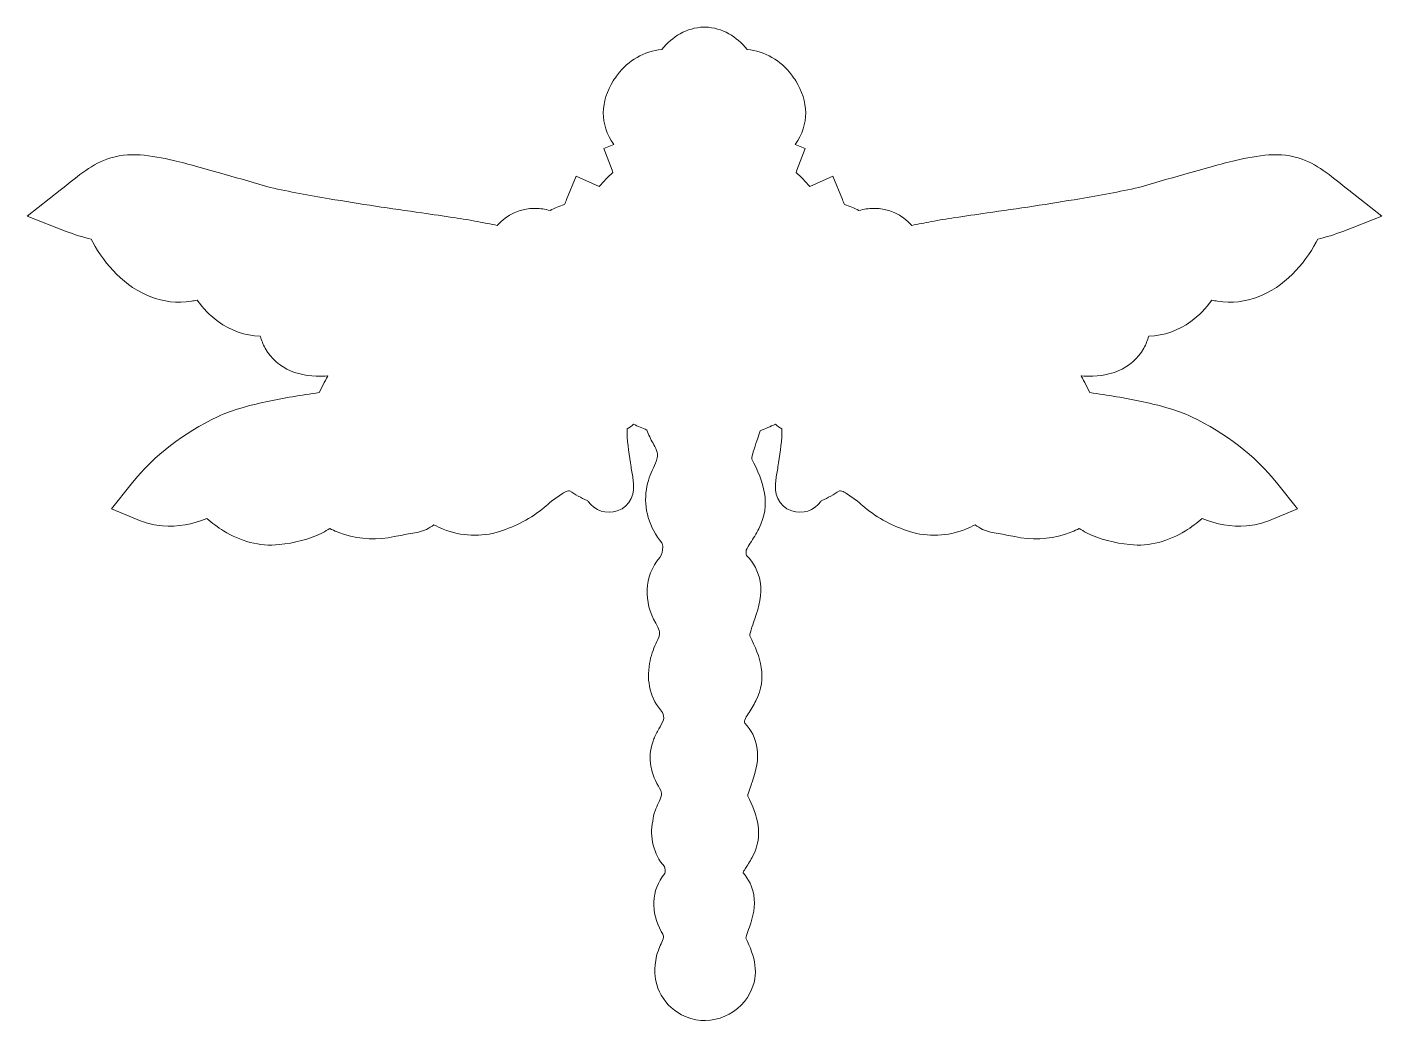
# Model space of a CAD drawing. Header units: millimetres. Extents: x -225 to 225, y -168 to 165.
import ezdxf

# ---------------------------------------------------------------- set-up
doc = ezdxf.new("R2010")
doc.units = ezdxf.units.MM
doc.header["$MEASUREMENT"] = 0
doc.layers.add('Layer 1', color=7, linetype='Continuous')

msp = doc.modelspace()

# ---------------------------------------------------------------- linework, layer by layer
at = {"layer": 'Layer 1', "lineweight": 9}
msp.add_open_spline([(103.0015, -4.336), (108.4089, -5.5008), (114.2287, -5.294), (119.5159, -3.6669), (121.1918, -3.1511), (122.8516, -2.4868), (124.3771, -1.6151), (125.175, -2.1357), (126.004, -2.611), (126.8514, -3.0429), (131.2771, -5.2988), (136.2838, -6.4534), (141.2133, -7.0032), (147.7161, -7.7283), (154.2213, -5.8029), (159.7068, -2.4185), (161.631, -1.2315), (163.5586, 0.1688), (165.2606, 1.7264), (169.8781, -0.3163), (174.9862, -1.1869), (180.0343, -0.7412), (182.3818, -0.5338), (184.8919, -0.061), (187.0743, 0.8257), (187.0743, 0.8257), (196.9392, 4.8334), (196.9392, 4.8334), (196.9392, 4.8334), (190.3713, 13.1034), (190.3713, 13.1034), (182.513, 22.9977), (173.0777, 29.925), (161.6844, 35.4673), (159.3039, 36.6254), (156.798, 37.5007), (154.261, 38.2612), (151.4144, 39.1145), (148.5231, 39.8133), (145.6166, 40.4379), (139.7684, 41.6949), (133.8608, 42.6567), (127.9388, 43.5079), (127.9388, 43.5079), (126.6654, 46.102), (126.6654, 46.102), (126.1813, 47.0884), (125.6277, 48.0367), (125.0452, 48.9686), (125.0452, 48.9686), (125.1249, 49.0482), (125.1249, 49.0482), (125.1249, 49.0482), (125.9473, 48.9966), (125.9473, 48.9966), (134.0188, 48.4903), (141.8012, 51.0011), (145.897, 58.2922), (146.5823, 59.5121), (147.1307, 60.8486), (147.5337, 62.2177), (152.6031, 62.4109), (157.3701, 64.1051), (161.5272, 67.1345), (164.061, 68.981), (166.5789, 71.5154), (168.4439, 74.1958), (169.0878, 74.0772), (169.7327, 73.9644), (170.3789, 73.8586), (179.8615, 72.307), (188.6371, 76.2823), (195.2199, 82.8385), (198.2645, 85.8706), (201.2097, 89.7044), (203.1525, 93.5162), (203.1525, 93.5162), (203.6371, 94.467), (203.6371, 94.467), (206.463, 95.1435), (209.2448, 95.9983), (211.948, 97.0549), (211.948, 97.0549), (224.9587, 102.1409), (224.9587, 102.1409), (224.9587, 102.1409), (214.0007, 110.7073), (214.0007, 110.7073), (211.4793, 112.6784), (209.0197, 114.7229), (206.4311, 116.6104), (203.9461, 118.4223), (201.3646, 120.0126), (198.4462, 121.0638), (191.2555, 123.6538), (183.5933, 122.2727), (176.3737, 120.607), (173.8012, 120.0134), (171.2521, 119.3286), (168.7055, 118.6368), (165.5079, 117.7681), (162.3188, 116.8692), (159.1333, 115.9589), (154.1694, 114.5405), (149.2142, 113.0923), (144.2644, 111.6269), (137.7613, 110.2143), (131.2129, 109.0115), (124.6505, 107.8984), (114.3914, 106.1583), (104.092, 104.66), (93.7918, 103.1775), (90.2188, 102.6633), (86.6453, 102.1523), (83.0763, 101.6113), (80.4632, 101.2152), (77.8502, 100.8161), (75.256, 100.3113), (73.1008, 99.892), (70.9492, 99.4556), (68.7973, 99.0206), (65.6457, 102.5977), (61.0377, 104.6975), (56.1571, 104.6975), (54.4894, 104.6975), (52.8331, 104.4532), (51.2441, 103.9735), (49.7128, 104.7826), (48.1137, 105.4557), (46.4583, 105.9764), (46.2326, 106.5286), (46.0063, 107.0805), (45.7792, 107.6321), (45.7792, 107.6321), (42.6026, 115.3482), (42.6026, 115.3482), (42.6026, 115.3482), (34.9797, 111.938), (34.9797, 111.938), (33.5543, 113.5998), (32.009, 115.1609), (30.3574, 116.6065), (30.4627, 116.8763), (30.5671, 117.1464), (30.6706, 117.4168), (30.6706, 117.4168), (33.4051, 124.5618), (33.4051, 124.5618), (33.4051, 124.5618), (30.1083, 125.9452), (30.1083, 125.9452), (34.8653, 132.5461), (34.5222, 140.3135), (30.2455, 147.0699), (29.8094, 147.759), (29.3433, 148.4298), (28.8455, 149.0773), (25.1777, 153.8481), (20.1068, 156.9378), (14.1061, 157.4938), (10.6862, 161.7637), (5.9363, 164.7199), (0.2356, 164.9082), (0.2356, 164.9082), (-0.0416, 164.9174), (-0.0416, 164.9174), (-0.0416, 164.9174), (-0.3188, 164.9082), (-0.3188, 164.9082), (-6.0195, 164.7199), (-10.7693, 161.7636), (-14.1893, 157.4938), (-20.19, 156.9378), (-25.261, 153.8482), (-28.9287, 149.0773), (-29.4265, 148.4298), (-29.8926, 147.759), (-30.3287, 147.0699), (-34.6054, 140.3135), (-34.9486, 132.5462), (-30.1914, 125.9451), (-30.1914, 125.9451), (-33.4886, 124.5616), (-33.4886, 124.5616), (-33.4886, 124.5616), (-30.7537, 117.4166), (-30.7537, 117.4166), (-30.6502, 117.1462), (-30.5459, 116.8762), (-30.4405, 116.6065), (-32.0922, 115.1609), (-33.6374, 113.5998), (-35.0629, 111.938), (-35.0629, 111.938), (-42.6858, 115.3482), (-42.6858, 115.3482), (-42.6858, 115.3482), (-45.8624, 107.6321), (-45.8624, 107.6321), (-46.0895, 107.0805), (-46.3158, 106.5286), (-46.5415, 105.9764), (-48.1969, 105.4557), (-49.796, 104.7826), (-51.3273, 103.9735), (-52.9163, 104.4532), (-54.5726, 104.6975), (-56.2402, 104.6975), (-61.1208, 104.6975), (-65.7289, 102.5977), (-68.8805, 99.0206), (-71.0324, 99.4556), (-73.1841, 99.892), (-75.3392, 100.3113), (-77.9334, 100.8161), (-80.5464, 101.2152), (-83.1595, 101.6113), (-86.7285, 102.1523), (-90.302, 102.6633), (-93.875, 103.1775), (-104.1752, 104.66), (-114.4746, 106.1583), (-124.7337, 107.8984), (-131.2961, 109.0115), (-137.8445, 110.2143), (-144.3476, 111.6269), (-149.2974, 113.0923), (-154.2526, 114.5405), (-159.2165, 115.9589), (-162.402, 116.8692), (-165.5911, 117.7681), (-168.7887, 118.6368), (-171.3353, 119.3286), (-173.8844, 120.0134), (-176.457, 120.607), (-183.6766, 122.2726), (-191.3387, 123.6538), (-198.5294, 121.0638), (-201.4478, 120.0126), (-204.0293, 118.4223), (-206.5142, 116.6104), (-209.1028, 114.7229), (-211.5625, 112.6784), (-214.0838, 110.7073), (-214.0838, 110.7073), (-225.0413, 102.1409), (-225.0413, 102.1409), (-225.0413, 102.1409), (-212.0311, 97.0549), (-212.0311, 97.0549), (-209.3282, 95.9984), (-206.5465, 95.1436), (-203.7209, 94.4671), (-203.7209, 94.4671), (-203.2344, 93.5137), (-203.2344, 93.5137), (-201.2897, 89.7014), (-198.3486, 85.8714), (-195.3031, 82.8384), (-188.7202, 76.2824), (-179.9447, 72.307), (-170.4621, 73.8586), (-169.8159, 73.9644), (-169.171, 74.0772), (-168.5271, 74.1958), (-166.6621, 71.5154), (-164.1442, 68.981), (-161.6104, 67.1345), (-157.4533, 64.1051), (-152.6864, 62.411), (-147.6169, 62.2177), (-147.214, 60.8487), (-146.6655, 59.5121), (-145.9802, 58.2922), (-141.8844, 51.0011), (-134.102, 48.4903), (-126.0305, 48.9966), (-126.0305, 48.9966), (-125.2081, 49.0482), (-125.2081, 49.0482), (-125.2081, 49.0482), (-125.1284, 48.9686), (-125.1284, 48.9686), (-125.7109, 48.0367), (-126.2645, 47.0884), (-126.7486, 46.102), (-126.7486, 46.102), (-128.022, 43.5079), (-128.022, 43.5079), (-133.944, 42.6567), (-139.8515, 41.6949), (-145.6997, 40.4379), (-148.6063, 39.8133), (-151.4977, 39.1145), (-154.3442, 38.2612), (-156.8812, 37.5006), (-159.387, 36.6254), (-161.7674, 35.4674), (-173.1608, 29.925), (-182.5962, 22.9978), (-190.4545, 13.1034), (-190.4545, 13.1034), (-197.0224, 4.8334), (-197.0224, 4.8334), (-197.0224, 4.8334), (-187.1575, 0.8257), (-187.1575, 0.8257), (-184.9754, -0.0609), (-182.4658, -0.5337), (-180.1187, -0.7411), (-175.0703, -1.187), (-169.9616, -0.3166), (-165.3438, 1.7264), (-163.6418, 0.1688), (-161.7142, -1.2315), (-159.7901, -2.4185), (-154.3046, -5.8029), (-147.7993, -7.7283), (-141.2965, -7.0032), (-136.367, -6.4534), (-131.3602, -5.2988), (-126.9346, -3.0429), (-126.0873, -2.611), (-125.2582, -2.1358), (-124.4603, -1.6152), (-122.9348, -2.4869), (-121.275, -3.1511), (-119.5991, -3.6669), (-114.3118, -5.294), (-108.4921, -5.5008), (-103.0847, -4.336), (-101.2858, -3.9486), (-99.469, -3.6443), (-97.6504, -3.3613), (-95.8088, -3.0747), (-94.1275, -2.7492), (-92.4315, -1.9398), (-91.5429, -1.5157), (-90.7304, -0.9912), (-89.9729, -0.3946), (-88.9484, -0.9494), (-87.8874, -1.445), (-86.8175, -1.8744), (-80.8223, -4.2805), (-74.2825, -4.5634), (-68.1055, -2.6418), (-62.6941, -0.9585), (-57.6366, 1.7751), (-53.2788, 5.3481), (-52.4649, 6.0155), (-51.6718, 6.7082), (-50.9089, 7.4315), (-50.9089, 7.4315), (-47.2582, 10.0173), (-47.2582, 10.0173), (-46.8333, 10.3182), (-46.1145, 10.6079), (-45.616, 10.7577), (-45.4511, 10.8072), (-45.0478, 10.9157), (-44.8309, 10.9119), (-43.0316, 9.6746), (-41.0657, 8.4619), (-38.9796, 7.702), (-38.8926, 7.5753), (-38.8031, 7.4503), (-38.7109, 7.3272), (-36.4587, 4.3184), (-32.6617, 2.9199), (-29.0156, 4.2055), (-24.3412, 5.8535), (-23.0912, 10.0322), (-23.7199, 14.4799), (-23.9248, 15.9293), (-24.1947, 17.3673), (-24.4396, 18.8102), (-25.073, 22.5398), (-25.6248, 26.3056), (-25.7475, 30.0894), (-25.7619, 30.5317), (-25.7706, 30.9743), (-25.772, 31.4169), (-25.0016, 31.879), (-24.271, 32.4018), (-23.5872, 32.9799), (-22.106, 32.3411), (-20.6244, 31.7028), (-19.1418, 31.0674), (-18.6293, 29.5342), (-17.9488, 28.0574), (-17.1323, 26.6559), (-16.3284, 25.2758), (-15.3815, 23.4124), (-15.738, 21.778), (-15.9781, 20.6781), (-16.5423, 19.5037), (-17.0144, 18.4803), (-17.5103, 17.4053), (-18.0106, 16.3304), (-18.3909, 15.2093), (-18.8197, 13.9453), (-19.1313, 12.6472), (-19.2878, 11.3232), (-20.4904, 5.0957), (-18.2374, -1.5162), (-14.248, -6.3755), (-14.0253, -6.6537), (-13.9007, -7.4489), (-13.8864, -7.7864), (-13.8345, -9.0071), (-14.2969, -10.244), (-14.913, -11.2962), (-20.2339, -17.6026), (-20.2835, -26.109), (-16.221, -33.0913), (-15.6019, -34.1554), (-14.7591, -35.7527), (-15.0346, -37.0182), (-15.2423, -37.9725), (-15.7479, -39.0188), (-16.1579, -39.9074), (-16.6119, -40.8912), (-17.071, -41.8751), (-17.4194, -42.9012), (-17.8217, -44.0857), (-18.1151, -45.3019), (-18.2652, -46.5421), (-19.4205, -52.3454), (-17.9749, -58.3326), (-13.9898, -62.7843), (-13.6575, -63.5558), (-13.407, -64.4117), (-13.6805, -65.2259), (-14.0199, -66.2364), (-14.6988, -67.3166), (-15.2218, -68.2498), (-15.826, -69.3279), (-16.3986, -70.4139), (-16.8576, -71.5608), (-19.0451, -77.0275), (-18.2251, -82.2547), (-15.3113, -87.2731), (-14.8839, -88.0092), (-14.1406, -89.3683), (-14.3324, -90.253), (-14.5079, -91.0627), (-14.9556, -91.9827), (-15.3039, -92.7371), (-15.7146, -93.6268), (-16.1306, -94.5165), (-16.4464, -95.4442), (-16.8252, -96.557), (-17.1016, -97.6999), (-17.245, -98.865), (-18.3065, -104.2407), (-16.9908, -109.7866), (-13.3635, -113.9536), (-13.1029, -114.71), (-13.0103, -115.5137), (-13.2377, -116.2813), (-17.8439, -121.7839), (-17.9514, -129.3561), (-14.3949, -135.4713), (-14.176, -135.8476), (-13.5219, -137.0206), (-13.6237, -137.4888), (-13.7701, -138.1616), (-14.1665, -138.9654), (-14.457, -139.5931), (-14.8262, -140.3907), (-15.1998, -141.1886), (-15.4825, -142.021), (-15.8331, -143.0525), (-16.0892, -144.1119), (-16.2247, -145.1914), (-17.6542, -152.4774), (-14.3757, -159.5793), (-7.717, -163.164), (0.4293, -167.5496), (10.9284, -164.1046), (15.0656, -156.002), (18.3227, -149.6226), (16.7131, -143.715), (13.6465, -137.7684), (13.8497, -136.7084), (14.5656, -134.9326), (14.8578, -134.0871), (16.0786, -130.5561), (16.9621, -127.1232), (16.3365, -123.3705), (15.8733, -120.5914), (14.6341, -118.1218), (12.7482, -116.0565), (12.7496, -116.0014), (12.7568, -115.9515), (12.7716, -115.9109), (12.9541, -115.4137), (13.4093, -114.7698), (13.7004, -114.3257), (14.536, -113.0511), (15.3543, -111.7801), (16.0473, -110.4228), (19.5944, -103.4755), (17.6793, -96.9805), (14.3006, -90.515), (14.4659, -89.2969), (15.4129, -86.8992), (15.7601, -85.895), (17.0744, -82.0942), (18.0582, -78.3678), (17.3835, -74.3202), (16.8748, -71.2679), (15.4814, -68.5759), (13.3575, -66.3444), (13.2618, -65.9849), (13.2108, -65.5978), (13.3144, -65.2763), (13.5224, -64.6308), (14.0471, -63.8416), (14.4096, -63.268), (15.3274, -61.816), (16.2477, -60.3788), (17.029, -58.8487), (20.8713, -51.3231), (18.6626, -44.2994), (14.9759, -37.3098), (15.0427, -36.0151), (16.2794, -32.8162), (16.6624, -31.7086), (18.0721, -27.633), (19.1535, -23.6103), (18.4309, -19.2749), (17.8735, -15.9309), (16.3126, -13.0134), (13.9379, -10.6168), (13.7684, -10.0441), (13.6687, -9.4169), (13.8514, -8.87), (14.1082, -8.1017), (14.7018, -7.2162), (15.1385, -6.533), (16.1492, -4.9518), (17.1571, -3.3833), (18.0105, -1.7119), (22.1437, 6.3828), (19.6463, 13.9304), (15.6622, 21.4358), (15.5975, 22.8083), (17.1044, 26.7125), (17.5645, 28.0427), (17.8822, 28.9616), (18.1897, 29.8838), (18.4677, 30.8146), (20.1476, 31.5335), (21.8259, 32.2564), (23.5038, 32.9801), (24.1877, 32.4019), (24.9184, 31.879), (25.6887, 31.4169), (25.6874, 30.9743), (25.6787, 30.5317), (25.6643, 30.0894), (25.5416, 26.3056), (24.9898, 22.5398), (24.3564, 18.8102), (24.1114, 17.3673), (23.8416, 15.9293), (23.6367, 14.4799), (23.008, 10.0322), (24.258, 5.8535), (28.9324, 4.2055), (32.5785, 2.9199), (36.3755, 4.3184), (38.6277, 7.3272), (38.7199, 7.4503), (38.8094, 7.5753), (38.8964, 7.702), (40.982, 8.4616), (42.9474, 9.6739), (44.7463, 10.9109), (44.9724, 10.9161), (45.3969, 10.7997), (45.5666, 10.7474), (46.0491, 10.5989), (46.7622, 10.3097), (47.1743, 10.0178), (47.1743, 10.0178), (50.8257, 7.4315), (50.8257, 7.4315), (51.5886, 6.7082), (52.3817, 6.0155), (53.1956, 5.3481), (57.5534, 1.7751), (62.611, -0.9585), (68.0224, -2.6418), (74.1993, -4.5634), (80.7393, -4.2805), (86.7344, -1.8744), (87.8043, -1.445), (88.8653, -0.9494), (89.8897, -0.3946), (90.6472, -0.9913), (91.4597, -1.5158), (92.3483, -1.9399), (94.0443, -2.7494), (95.7255, -3.0747), (97.5671, -3.3613), (99.3858, -3.6443), (101.2026, -3.9486), (103.0015, -4.336)], degree=3, knots=[0, 0, 0, 0, 0.00492611, 0.00492611, 0.00492611, 0.00985222, 0.00985222, 0.00985222, 0.01477833, 0.01477833, 0.01477833, 0.01970443, 0.01970443, 0.01970443, 0.02463054, 0.02463054, 0.02463054, 0.02955665, 0.02955665, 0.02955665, 0.03448276, 0.03448276, 0.03448276, 0.03940887, 0.03940887, 0.03940887, 0.04433498, 0.04433498, 0.04433498, 0.04926108, 0.04926108, 0.04926108, 0.05418719, 0.05418719, 0.05418719, 0.0591133, 0.0591133, 0.0591133, 0.06403941, 0.06403941, 0.06403941, 0.06896552, 0.06896552, 0.06896552, 0.07389163, 0.07389163, 0.07389163, 0.07881773, 0.07881773, 0.07881773, 0.08374384, 0.08374384, 0.08374384, 0.08866995, 0.08866995, 0.08866995, 0.09359606, 0.09359606, 0.09359606, 0.09852217, 0.09852217, 0.09852217, 0.10344828, 0.10344828, 0.10344828, 0.10837438, 0.10837438, 0.10837438, 0.11330049, 0.11330049, 0.11330049, 0.1182266, 0.1182266, 0.1182266, 0.12315271, 0.12315271, 0.12315271, 0.12807882, 0.12807882, 0.12807882, 0.13300493, 0.13300493, 0.13300493, 0.13793103, 0.13793103, 0.13793103, 0.14285714, 0.14285714, 0.14285714, 0.14778325, 0.14778325, 0.14778325, 0.15270936, 0.15270936, 0.15270936, 0.15763547, 0.15763547, 0.15763547, 0.16256158, 0.16256158, 0.16256158, 0.16748768, 0.16748768, 0.16748768, 0.17241379, 0.17241379, 0.17241379, 0.1773399, 0.1773399, 0.1773399, 0.18226601, 0.18226601, 0.18226601, 0.18719212, 0.18719212, 0.18719212, 0.19211823, 0.19211823, 0.19211823, 0.19704433, 0.19704433, 0.19704433, 0.20197044, 0.20197044, 0.20197044, 0.20689655, 0.20689655, 0.20689655, 0.21182266, 0.21182266, 0.21182266, 0.21674877, 0.21674877, 0.21674877, 0.22167488, 0.22167488, 0.22167488, 0.22660099, 0.22660099, 0.22660099, 0.23152709, 0.23152709, 0.23152709, 0.2364532, 0.2364532, 0.2364532, 0.24137931, 0.24137931, 0.24137931, 0.24630542, 0.24630542, 0.24630542, 0.25123153, 0.25123153, 0.25123153, 0.25615764, 0.25615764, 0.25615764, 0.26108374, 0.26108374, 0.26108374, 0.26600985, 0.26600985, 0.26600985, 0.27093596, 0.27093596, 0.27093596, 0.27586207, 0.27586207, 0.27586207, 0.28078818, 0.28078818, 0.28078818, 0.28571429, 0.28571429, 0.28571429, 0.29064039, 0.29064039, 0.29064039, 0.2955665, 0.2955665, 0.2955665, 0.30049261, 0.30049261, 0.30049261, 0.30541872, 0.30541872, 0.30541872, 0.31034483, 0.31034483, 0.31034483, 0.31527094, 0.31527094, 0.31527094, 0.32019704, 0.32019704, 0.32019704, 0.32512315, 0.32512315, 0.32512315, 0.33004926, 0.33004926, 0.33004926, 0.33497537, 0.33497537, 0.33497537, 0.33990148, 0.33990148, 0.33990148, 0.34482759, 0.34482759, 0.34482759, 0.34975369, 0.34975369, 0.34975369, 0.3546798, 0.3546798, 0.3546798, 0.35960591, 0.35960591, 0.35960591, 0.36453202, 0.36453202, 0.36453202, 0.36945813, 0.36945813, 0.36945813, 0.37438424, 0.37438424, 0.37438424, 0.37931034, 0.37931034, 0.37931034, 0.38423645, 0.38423645, 0.38423645, 0.38916256, 0.38916256, 0.38916256, 0.39408867, 0.39408867, 0.39408867, 0.39901478, 0.39901478, 0.39901478, 0.40394089, 0.40394089, 0.40394089, 0.408867, 0.408867, 0.408867, 0.4137931, 0.4137931, 0.4137931, 0.41871921, 0.41871921, 0.41871921, 0.42364532, 0.42364532, 0.42364532, 0.42857143, 0.42857143, 0.42857143, 0.43349754, 0.43349754, 0.43349754, 0.43842365, 0.43842365, 0.43842365, 0.44334975, 0.44334975, 0.44334975, 0.44827586, 0.44827586, 0.44827586, 0.45320197, 0.45320197, 0.45320197, 0.45812808, 0.45812808, 0.45812808, 0.46305419, 0.46305419, 0.46305419, 0.4679803, 0.4679803, 0.4679803, 0.4729064, 0.4729064, 0.4729064, 0.47783251, 0.47783251, 0.47783251, 0.48275862, 0.48275862, 0.48275862, 0.48768473, 0.48768473, 0.48768473, 0.49261084, 0.49261084, 0.49261084, 0.49753695, 0.49753695, 0.49753695, 0.50246305, 0.50246305, 0.50246305, 0.50738916, 0.50738916, 0.50738916, 0.51231527, 0.51231527, 0.51231527, 0.51724138, 0.51724138, 0.51724138, 0.52216749, 0.52216749, 0.52216749, 0.5270936, 0.5270936, 0.5270936, 0.5320197, 0.5320197, 0.5320197, 0.53694581, 0.53694581, 0.53694581, 0.54187192, 0.54187192, 0.54187192, 0.54679803, 0.54679803, 0.54679803, 0.55172414, 0.55172414, 0.55172414, 0.55665025, 0.55665025, 0.55665025, 0.56157635, 0.56157635, 0.56157635, 0.56650246, 0.56650246, 0.56650246, 0.57142857, 0.57142857, 0.57142857, 0.57635468, 0.57635468, 0.57635468, 0.58128079, 0.58128079, 0.58128079, 0.5862069, 0.5862069, 0.5862069, 0.591133, 0.591133, 0.591133, 0.59605911, 0.59605911, 0.59605911, 0.60098522, 0.60098522, 0.60098522, 0.60591133, 0.60591133, 0.60591133, 0.61083744, 0.61083744, 0.61083744, 0.61576355, 0.61576355, 0.61576355, 0.62068966, 0.62068966, 0.62068966, 0.62561576, 0.62561576, 0.62561576, 0.63054187, 0.63054187, 0.63054187, 0.63546798, 0.63546798, 0.63546798, 0.64039409, 0.64039409, 0.64039409, 0.6453202, 0.6453202, 0.6453202, 0.65024631, 0.65024631, 0.65024631, 0.65517241, 0.65517241, 0.65517241, 0.66009852, 0.66009852, 0.66009852, 0.66502463, 0.66502463, 0.66502463, 0.66995074, 0.66995074, 0.66995074, 0.67487685, 0.67487685, 0.67487685, 0.67980296, 0.67980296, 0.67980296, 0.68472906, 0.68472906, 0.68472906, 0.68965517, 0.68965517, 0.68965517, 0.69458128, 0.69458128, 0.69458128, 0.69950739, 0.69950739, 0.69950739, 0.7044335, 0.7044335, 0.7044335, 0.70935961, 0.70935961, 0.70935961, 0.71428571, 0.71428571, 0.71428571, 0.71921182, 0.71921182, 0.71921182, 0.72413793, 0.72413793, 0.72413793, 0.72906404, 0.72906404, 0.72906404, 0.73399015, 0.73399015, 0.73399015, 0.73891626, 0.73891626, 0.73891626, 0.74384236, 0.74384236, 0.74384236, 0.74876847, 0.74876847, 0.74876847, 0.75369458, 0.75369458, 0.75369458, 0.75862069, 0.75862069, 0.75862069, 0.7635468, 0.7635468, 0.7635468, 0.76847291, 0.76847291, 0.76847291, 0.77339901, 0.77339901, 0.77339901, 0.77832512, 0.77832512, 0.77832512, 0.78325123, 0.78325123, 0.78325123, 0.78817734, 0.78817734, 0.78817734, 0.79310345, 0.79310345, 0.79310345, 0.79802956, 0.79802956, 0.79802956, 0.80295567, 0.80295567, 0.80295567, 0.80788177, 0.80788177, 0.80788177, 0.81280788, 0.81280788, 0.81280788, 0.81773399, 0.81773399, 0.81773399, 0.8226601, 0.8226601, 0.8226601, 0.82758621, 0.82758621, 0.82758621, 0.83251232, 0.83251232, 0.83251232, 0.83743842, 0.83743842, 0.83743842, 0.84236453, 0.84236453, 0.84236453, 0.84729064, 0.84729064, 0.84729064, 0.85221675, 0.85221675, 0.85221675, 0.85714286, 0.85714286, 0.85714286, 0.86206897, 0.86206897, 0.86206897, 0.86699507, 0.86699507, 0.86699507, 0.87192118, 0.87192118, 0.87192118, 0.87684729, 0.87684729, 0.87684729, 0.8817734, 0.8817734, 0.8817734, 0.88669951, 0.88669951, 0.88669951, 0.89162562, 0.89162562, 0.89162562, 0.89655172, 0.89655172, 0.89655172, 0.90147783, 0.90147783, 0.90147783, 0.90640394, 0.90640394, 0.90640394, 0.91133005, 0.91133005, 0.91133005, 0.91625616, 0.91625616, 0.91625616, 0.92118227, 0.92118227, 0.92118227, 0.92610837, 0.92610837, 0.92610837, 0.93103448, 0.93103448, 0.93103448, 0.93596059, 0.93596059, 0.93596059, 0.9408867, 0.9408867, 0.9408867, 0.94581281, 0.94581281, 0.94581281, 0.95073892, 0.95073892, 0.95073892, 0.95566502, 0.95566502, 0.95566502, 0.96059113, 0.96059113, 0.96059113, 0.96551724, 0.96551724, 0.96551724, 0.97044335, 0.97044335, 0.97044335, 0.97536946, 0.97536946, 0.97536946, 0.98029557, 0.98029557, 0.98029557, 0.98522167, 0.98522167, 0.98522167, 0.99014778, 0.99014778, 0.99014778, 0.99507389, 0.99507389, 0.99507389, 1, 1, 1, 1], dxfattribs=at)

doc.saveas('drawing.dxf')
